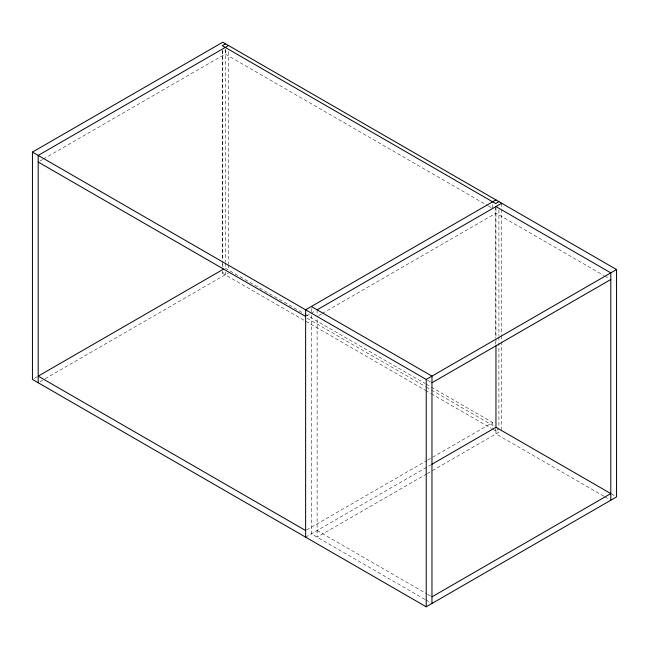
<?xml version="1.0" encoding="UTF-8"?>
<svg xmlns="http://www.w3.org/2000/svg" width="649" height="649" viewBox="0 0 649 649"><rect width="100%" height="100%" fill="white"/><g stroke="black" fill="none" stroke-linecap="round" stroke-linejoin="round"><path stroke-width="0.49" stroke-dasharray="3.25 2.43" d="M39.946 161.025L42.583 159.508M43.459 158.997L225.235 54.054L487.415 205.425M34.202 378.432L37.715 376.404M222.282 271.047L222.282 273.067L224.741 271.647M39.946 381.742L44.343 379.211M45.211 378.708L228.521 272.872M306.506 315.941L310.019 313.913M310.903 313.402L315.292 310.871M318.87 315.438L321.498 313.913M322.375 313.41L495.958 213.197L603.797 275.452M306.506 530.022L426.815 460.571M427.691 460.06L492.672 422.548L492.672 427.277M305.63 537.161L431.204 464.668M492.12 428.859L495.625 430.879L498.911 428.989M426.701 473.9L317.118 537.161L317.118 315.876M427.342 473.527L501.701 430.595M488.291 205.928L492.672 208.459L492.672 203.721M604.673 275.963L609.054 278.494M427.586 380.225L431.09 382.253M225.235 268.142L304.154 313.702M305.03 314.205L425.16 383.559M426.036 384.07L430.417 386.601M431.293 387.104L492.672 422.548M307.042 318.213L425.314 386.496M426.19 386.999L430.571 389.53M431.447 390.041L494.53 426.458M611.293 493.865L614.798 495.893M222.282 273.067L425.16 390.195M425.541 390.414L430.798 393.448M431.293 393.74L491.244 428.348M603.797 496.169L495.958 433.913L495.958 428.859M604.673 496.68L609.054 499.211M317.118 530.533L426.709 593.803M427.586 594.314L431.966 596.845M424.973 599.433L311.374 533.851L311.374 314.587M425.833 599.927L431.09 602.97M501.701 203.251L501.701 208.297M501.701 209.311L501.701 334.608M501.701 335.614L501.701 340.668M501.701 341.674L501.701 429.581M498.911 209.724L498.911 336.028M498.911 337.034L498.911 427.975M495.958 208.013L495.958 344.424M495.625 206.56L495.625 337.918M495.625 341.958L495.625 343.986M495.625 428.859L495.625 430.879M317.118 309.816L317.118 314.87M311.374 308.518L311.374 313.572M228.521 51.587L228.521 263.778M228.521 264.792L228.521 269.846M225.56 49.884L225.56 262.074M225.56 263.088L225.56 268.142M225.235 49.316L225.235 54.054M225.235 271.931L225.235 274.77M222.777 50.297L222.777 260.468M222.777 261.474L222.777 266.528M222.282 50.768L222.282 259.933M222.282 263.973L222.282 266.999"/><path stroke-width="0.97" d="M32.45 152.093L222.777 42.209L616.55 269.554L616.55 496.907L426.223 606.791L32.45 379.446L32.45 152.093L426.223 379.438L616.55 269.554M225.56 43.824L222.282 45.714L495.625 203.535L498.911 201.636M228.521 45.527L38.194 155.411L38.194 382.756M223.483 269.157L38.194 376.128L305.63 530.533M495.958 199.933L305.63 309.816L305.63 537.161M317.118 309.816L501.701 203.251M431.966 382.756L610.806 279.5M431.958 464.23L495.958 427.277L610.806 493.589L431.966 596.845M495.958 206.56L610.806 272.872L610.806 500.217M311.374 306.498L431.966 376.128L431.966 603.473M38.194 162.039L305.63 316.444M495.958 346.006L495.958 427.845M426.223 379.438L426.223 606.791"/></g></svg>
